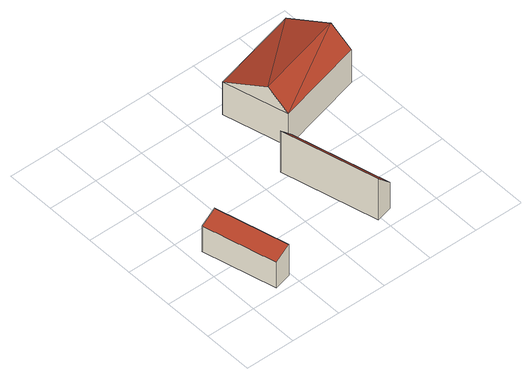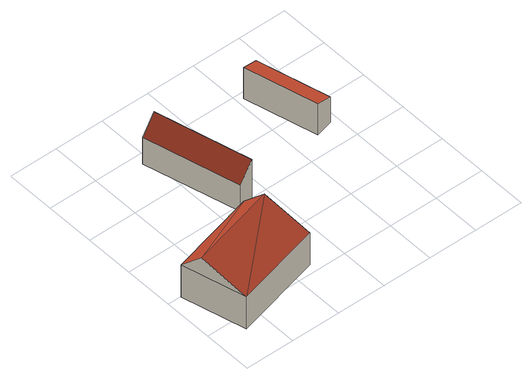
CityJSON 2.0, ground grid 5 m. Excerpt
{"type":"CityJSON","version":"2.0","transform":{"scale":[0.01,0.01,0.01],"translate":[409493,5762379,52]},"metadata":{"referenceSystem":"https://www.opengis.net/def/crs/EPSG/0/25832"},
"CityObjects":{
"building1":{"type":"Building","attributes":{"Gemeindeschluessel":"05515000","Geometrietyp2DReferenz":"3000","function":"51009_1610","roofType":"2100","measuredHeight":3.59},"geometry":[{"type":"Solid","lod":"2","boundaries":[[[[0,1,2,3]],[[4,5,1,0]],[[6,7,5,4]],[[3,2,7,6]],[[4,0,3,6]],[[1,5,7,2]]]],"semantics":{"surfaces":[{"type":"WallSurface"},{"type":"RoofSurface"},{"type":"GroundSurface"}],"values":[[0,0,0,0,1,2]]}}]},
"building2":{"type":"Building","attributes":{"Gemeindeschluessel":"05515000","Geometrietyp2DReferenz":"3000","function":"51009_1610","roofType":"2100","measuredHeight":4.75},"geometry":[{"type":"Solid","lod":"2","boundaries":[[[[8,9,10,11]],[[12,13,9,8]],[[14,15,13,12]],[[11,10,15,14]],[[12,8,11,14]],[[9,13,15,10]]]],"semantics":{"surfaces":[{"type":"WallSurface"},{"type":"RoofSurface"},{"type":"GroundSurface"}],"values":[[0,0,0,0,1,2]]}}]},
"building3":{"type":"Building","attributes":{"Gemeindeschluessel":"05515000","Geometrietyp2DReferenz":"3000","function":"31001_2460","roofType":"3100","measuredHeight":5.71},"geometry":[{"type":"Solid","lod":"2","boundaries":[[[[16,17,18,19]],[[20,21,17,16]],[[22,23,21,20]],[[19,18,23,22]],[[16,24,20]],[[22,25,19]],[[16,19,25]],[[25,24,16]],[[24,25,22]],[[22,20,24]],[[17,21,23,18]]]],"semantics":{"surfaces":[{"type":"WallSurface"},{"type":"RoofSurface"},{"type":"GroundSurface"}],"values":[[0,0,0,0,0,0,1,1,1,1,2]]}}]}
},
"vertices":[
[273,813,397],[273,813,38],[100,769,38],[100,769,336],[458,85,397],[458,85,38],[284,41,336],[284,41,38],
[1359,1088,352],[1359,1088,47],[1200,1048,47],[1200,1048,522],[1602,131,352],[1602,131,47],[1443,91,522],[1443,91,47],
[1475,1268,381],[1475,1268,6],[2366,1499,6],[2366,1499,381],[1308,1911,381],[1308,1911,6],[2199,2141,381],[2199,2141,6],[1423,1468,577],[2314,1699,577]
]}
